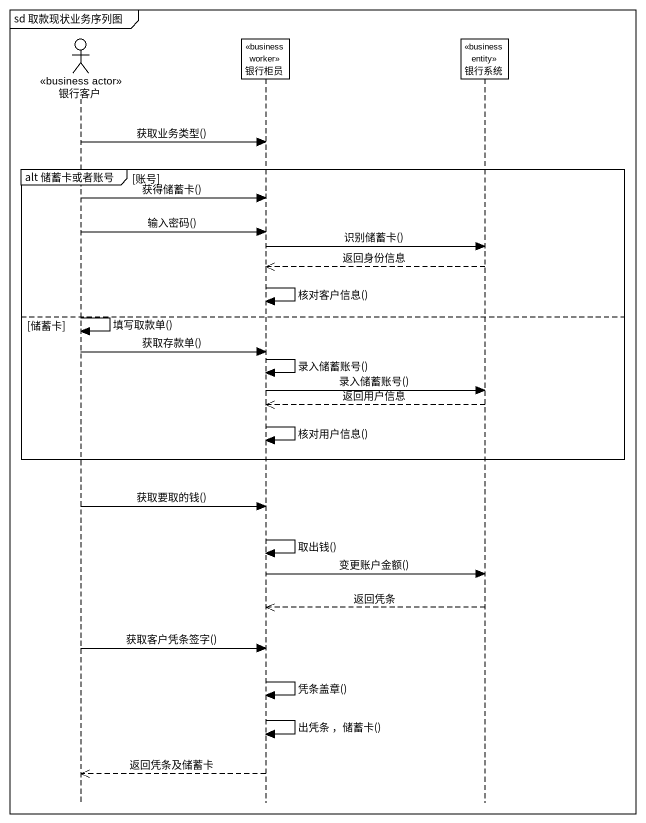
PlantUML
@startuml
mainframe sd 取款现状业务序列图
hide footbox
actor 银行客户 <<business actor>>
participant 银行柜员 <<business worker>>
participant 银行系统 <<business entity>>

银行客户 -> 银行柜员 : 获取业务类型()
group alt 储蓄卡或者账号 [账号]
  银行客户 -> 银行柜员 : 获得储蓄卡()
  银行客户 -> 银行柜员 : 输入密码()
  银行柜员 -> 银行系统 : 识别储蓄卡()
  银行系统 -->> 银行柜员 : 返回身份信息
  银行柜员 -> 银行柜员 : 核对客户信息()
else 储蓄卡
  银行客户 -> 银行客户 : 填写取款单()
  银行客户 -> 银行柜员 : 获取存款单()
  银行柜员 -> 银行柜员 : 录入储蓄账号()
  银行柜员 -> 银行系统 : 录入储蓄账号()
  银行系统 -->> 银行柜员 : 返回用户信息
  银行柜员 -> 银行柜员 : 核对用户信息()
end
银行客户 -> 银行柜员 : 获取要取的钱()
银行柜员 -> 银行柜员 : 取出钱()
银行柜员 -> 银行系统 : 变更账户金额()
银行系统 -->> 银行柜员 : 返回凭条
银行客户 -> 银行柜员 : 获取客户凭条签字()
银行柜员 -> 银行柜员 : 凭条盖章()
银行柜员 -> 银行柜员 : 出凭条 ，储蓄卡()
银行柜员 -->> 银行客户 : 返回凭条及储蓄卡
@enduml
